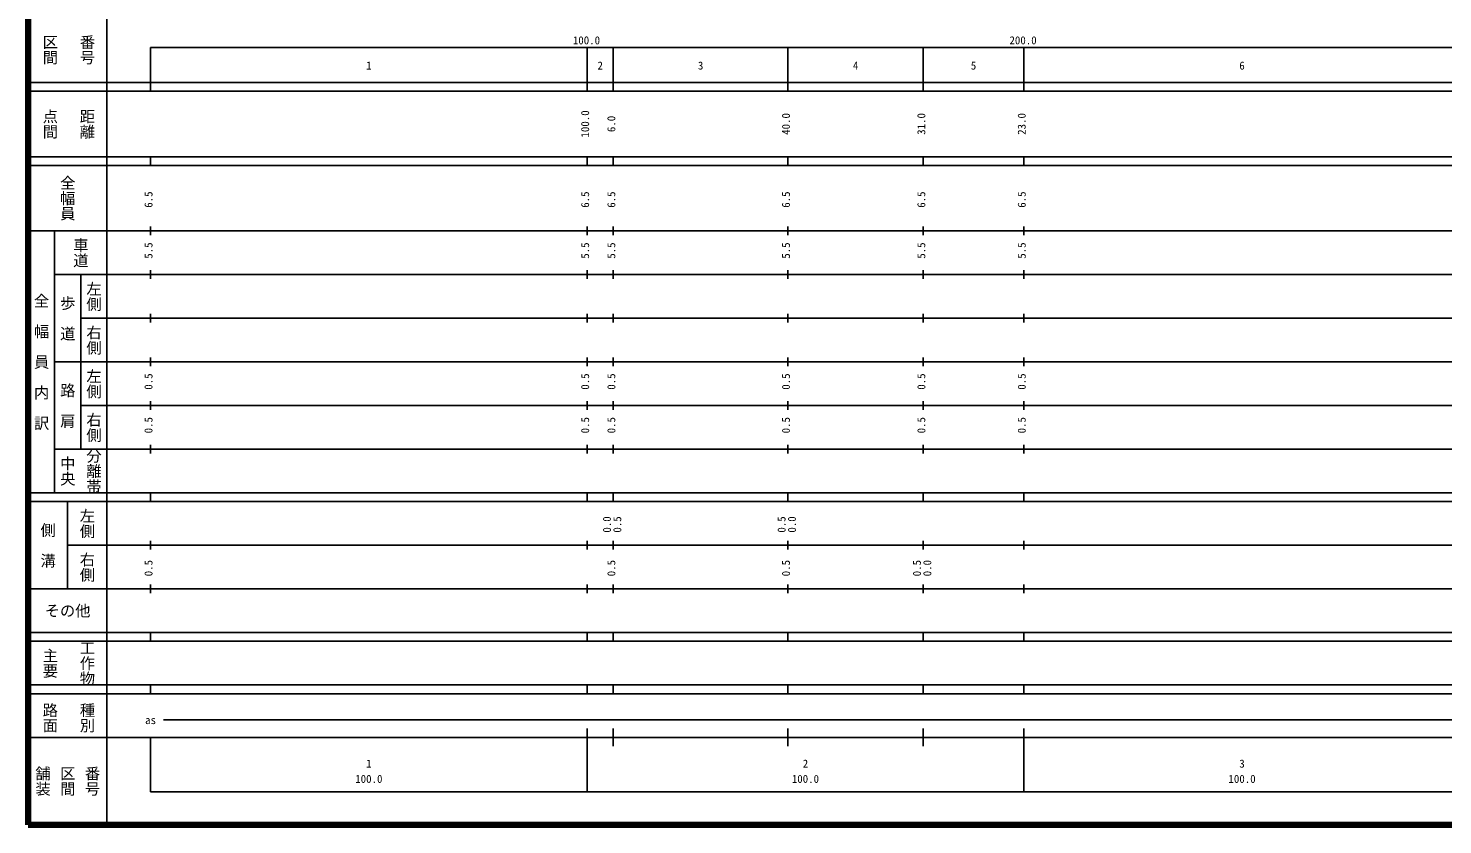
# Model space of a CAD drawing. Units: millimetres on the paper, enlarged 1000 times. Extents: x 40000 to 680000, y 20000 to 380000.
# Drawn here: x 40000 to 363963, y 20000 to 202409 of the extents above; entities that cross this region are included whole.
import ezdxf
from ezdxf.enums import TextEntityAlignment as Align

# ---------------------------------------------------------------- set-up
doc = ezdxf.new("R2010")
doc.units = ezdxf.units.MM
doc.header["$LTSCALE"] = 1000
doc.layers.add('M-TTL', color=2, linetype='Continuous', lineweight=140)
doc.layers.add('M-TTL-BAND', color=7, linetype='Continuous', lineweight=25)
doc.styles.add('@ＭＳ ゴシック', font='')
doc.styles.add('ＭＳ ゴシック', font='')
doc.styles.get('@ＭＳ ゴシック').set_extended_font_data('@MS Gothic')
doc.styles.get('ＭＳ ゴシック').set_extended_font_data('MS Gothic')

msp = doc.modelspace()

# ---------------------------------------------------------------- linework, layer by layer
at = {"layer": 'M-TTL'}
for p, q in [((40000, 380000), (40000, 20000)), ((40000, 20000), (680000, 20000))]:
    msp.add_line(p, q, dxfattribs=at)
at = {"layer": 'M-TTL-BAND'}
for p, q in [((58000, 370000), (58000, 20000)), ((68000, 198000), (579000, 198000)), ((68000, 198000), (68000, 188000)), ((168000, 188000), (168000, 198000)), ((174000, 188000), (174000, 198000)), ((214000, 188000), (214000, 198000)), ((245000, 188000), (245000, 198000)), ((268000, 188000), (268000, 198000)), ((40000, 190000), (579000, 190000)), ((40000, 188000), (579000, 188000)), ((40000, 173000), (579000, 173000)), ((68000, 171000), (68000, 173000)), ((168000, 171000), (168000, 173000)), ((174000, 171000), (174000, 173000)), ((214000, 171000), (214000, 173000)), ((245000, 171000), (245000, 173000)), ((268000, 171000), (268000, 173000)), ((40000, 171000), (579000, 171000)), ((40000, 156000), (579000, 156000)), ((46000, 96000), (46000, 156000)), ((68000, 155000), (68000, 157000)), ((168000, 155000), (168000, 157000)), ((174000, 155000), (174000, 157000)), ((214000, 155000), (214000, 157000)), ((245000, 155000), (245000, 157000)), ((268000, 155000), (268000, 157000)), ((46000, 146000), (579000, 146000)), ((52000, 146000), (52000, 106000)), ((68000, 145000), (68000, 147000)), ((168000, 145000), (168000, 147000)), ((174000, 145000), (174000, 147000)), ((214000, 145000), (214000, 147000)), ((245000, 145000), (245000, 147000)), ((268000, 145000), (268000, 147000)), ((68000, 135000), (68000, 137000)), ((168000, 135000), (168000, 137000)), ((174000, 135000), (174000, 137000)), ((214000, 135000), (214000, 137000)), ((245000, 135000), (245000, 137000)), ((268000, 135000), (268000, 137000)), ((52000, 136000), (579000, 136000)), ((68000, 125000), (68000, 127000)), ((168000, 125000), (168000, 127000)), ((174000, 125000), (174000, 127000)), ((214000, 125000), (214000, 127000)), ((245000, 125000), (245000, 127000)), ((268000, 125000), (268000, 127000)), ((46000, 126000), (579000, 126000)), ((68000, 115000), (68000, 117000)), ((168000, 115000), (168000, 117000)), ((174000, 115000), (174000, 117000)), ((214000, 115000), (214000, 117000)), ((245000, 115000), (245000, 117000)), ((268000, 115000), (268000, 117000)), ((52000, 116000), (579000, 116000)), ((68000, 105000), (68000, 107000)), ((168000, 105000), (168000, 107000)), ((174000, 105000), (174000, 107000)), ((214000, 105000), (214000, 107000)), ((245000, 105000), (245000, 107000)), ((268000, 105000), (268000, 107000)), ((46000, 106000), (579000, 106000)), ((40000, 96000), (579000, 96000)), ((40000, 94000), (579000, 94000)), ((49000, 94000), (49000, 74000)), ((68000, 94000), (68000, 96000)), ((168000, 94000), (168000, 96000)), ((174000, 94000), (174000, 96000)), ((214000, 94000), (214000, 96000)), ((245000, 94000), (245000, 96000)), ((268000, 94000), (268000, 96000)), ((68000, 83000), (68000, 85000)), ((168000, 83000), (168000, 85000)), ((174000, 83000), (174000, 85000)), ((214000, 83000), (214000, 85000)), ((245000, 83000), (245000, 85000)), ((268000, 83000), (268000, 85000)), ((49000, 84000), (579000, 84000)), ((68000, 73000), (68000, 75000)), ((168000, 73000), (168000, 75000)), ((174000, 73000), (174000, 75000)), ((214000, 73000), (214000, 75000)), ((245000, 73000), (245000, 75000)), ((268000, 73000), (268000, 75000)), ((40000, 74000), (579000, 74000)), ((40000, 64000), (579000, 64000)), ((40000, 62000), (579000, 62000)), ((68000, 62000), (68000, 64000)), ((168000, 62000), (168000, 64000)), ((174000, 62000), (174000, 64000)), ((214000, 62000), (214000, 64000)), ((245000, 62000), (245000, 64000)), ((268000, 62000), (268000, 64000)), ((40000, 52000), (579000, 52000)), ((68000, 50000), (68000, 52000)), ((168000, 50000), (168000, 52000)), ((174000, 50000), (174000, 52000)), ((214000, 50000), (214000, 52000)), ((245000, 50000), (245000, 52000)), ((268000, 50000), (268000, 52000)), ((40000, 50000), (579000, 50000)), ((71000, 44000), (565000, 44000)), ((40000, 40000), (579000, 40000)), ((68000, 40000), (68000, 27500)), ((168000, 27500), (168000, 42000)), ((174000, 38000), (174000, 42000)), ((214000, 38000), (214000, 42000)), ((245000, 38000), (245000, 42000)), ((268000, 27500), (268000, 42000)), ((68000, 27500), (579000, 27500))]:
    msp.add_line(p, q, dxfattribs=at)

# ---------------------------------------------------------------- texts
at = {"layer": 'M-TTL-BAND', "style": '@ＭＳ ゴシック'}
for s, p in [('区間', (45000, 197500)), ('番号', (53500, 197500)), ('点間', (45000, 180500)), ('距離', (53500, 180500)), ('全幅員', (49000, 163500)), ('車道', (52000, 151000)), ('左側', (55000, 141000)), ('全\u3000幅\u3000員\u3000内\u3000訳', (43000, 126000)), ('歩\u3000道', (49000, 136000)), ('右側', (55000, 131000)), ('左側', (55000, 121000)), ('路\u3000肩', (49000, 116000)), ('右側', (55000, 111000)), ('中央', (49000, 101000)), ('分離帯', (55000, 101000)), ('左側', (53500, 89000)), ('側\u3000溝', (44500, 84000)), ('右側', (53500, 79000)), ('工作物', (53500, 57000)), ('主要', (45000, 57000)), ('路面', (45000, 44500)), ('種別', (53500, 44500)), ('舗装', (43333, 30000)), ('区間', (49000, 30000)), ('番号', (54667, 30000))]:
    msp.add_text(s, height=2566, rotation=270, dxfattribs=at).set_placement(p, align=Align.MIDDLE_CENTER)
at = {"layer": 'M-TTL-BAND', "style": 'ＭＳ ゴシック'}
for s, p in [('100.0', (167844, 198195)), ('200.0', (267844, 198195)), ('1', (118000, 192405)), ('2', (171000, 192405)), ('3', (194000, 192405)), ('4', (229500, 192405)), ('5', (256500, 192405)), ('6', (318000, 192405)), ('as', (68000, 42500)), ('1', (118000, 32523)), ('2', (218000, 32523)), ('3', (318000, 32523)), ('100.0', (118000, 29033)), ('100.0', (218000, 29033)), ('100.0', (318000, 29033))]:
    msp.add_text(s, height=1833, dxfattribs=at).set_placement(p, align=Align.BOTTOM_CENTER)
for s, p in [('100.0', (169000, 180500)), ('6.0', (175000, 180500)), ('40.0', (215000, 180500)), ('31.0', (246000, 180500)), ('23.0', (269000, 180500)), ('6.5', (69000, 163174)), ('6.5', (169000, 163174)), ('6.5', (175000, 163174)), ('6.5', (215000, 163174)), ('6.5', (246000, 163174)), ('6.5', (269000, 163174)), ('5.5', (69000, 151500)), ('5.5', (169000, 151500)), ('5.5', (175000, 151500)), ('5.5', (215000, 151500)), ('5.5', (246000, 151500)), ('5.5', (269000, 151500)), ('0.5', (69000, 121500)), ('0.5', (169000, 121500)), ('0.5', (175000, 121500)), ('0.5', (215000, 121500)), ('0.5', (246000, 121500)), ('0.5', (269000, 121500)), ('0.5', (69000, 111500)), ('0.5', (169000, 111500)), ('0.5', (175000, 111500)), ('0.5', (215000, 111500)), ('0.5', (246000, 111500)), ('0.5', (269000, 111500)), ('0.0', (174000, 88764)), ('0.5', (176370, 88764)), ('0.5', (214000, 88764)), ('0.0', (216370, 88764)), ('0.5', (69000, 78764)), ('0.5', (175000, 78764)), ('0.5', (215000, 78764)), ('0.5', (245000, 78764)), ('0.0', (247370, 78764))]:
    msp.add_text(s, height=1833, rotation=90, dxfattribs=at).set_placement(p, align=Align.BOTTOM_CENTER)
msp.add_text('その他', height=2566, dxfattribs=at).set_placement((49000, 69000), align=Align.MIDDLE_CENTER)

doc.saveas('drawing.dxf')
